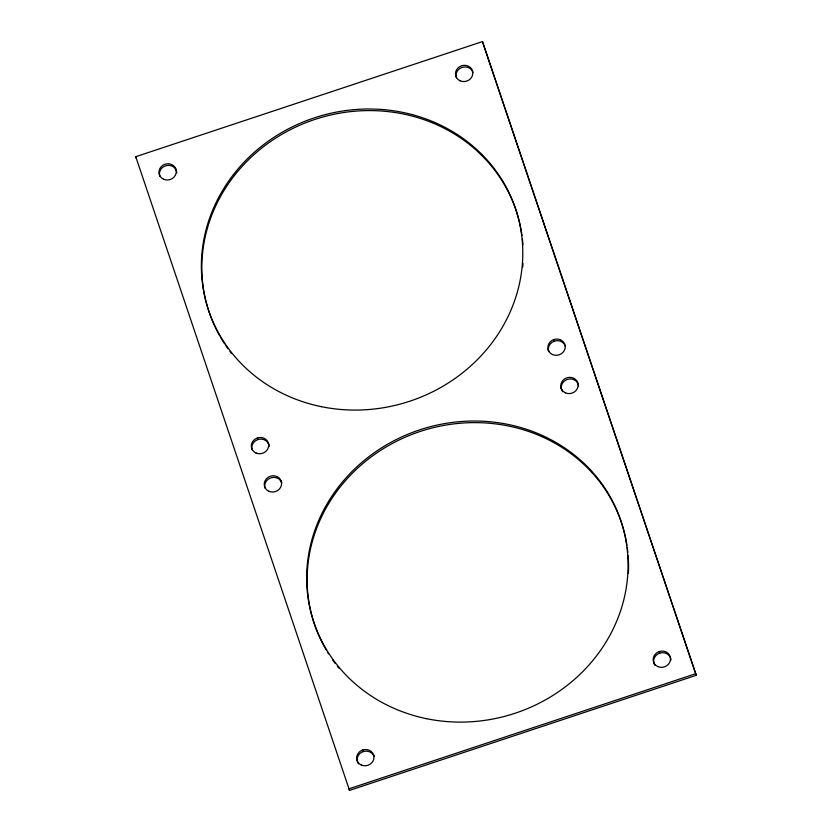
<?xml version="1.0" encoding="UTF-8"?>
<svg xmlns="http://www.w3.org/2000/svg" width="832" height="832" viewBox="0 0 832 832"><rect width="100%" height="100%" fill="white"/><g stroke="black" fill="none" stroke-linecap="round" stroke-linejoin="round"><path stroke-width="1.25" d="M135.751 156.697L482.466 41.6L696.249 675.303L349.534 790.4L135.751 156.697L136.23 158.288M695.77 673.712L349.055 788.809L349.534 790.4M696.249 675.303L482.466 41.6M659.246 651.56L659.724 653.162A8.736 8.081 -16.7 0 0 654.961 665.454M653.526 661.97L654.004 663.572M553.946 339.529L554.424 341.12A8.736 8.081 -16.7 0 0 548.714 351.53L548.236 349.939M561.153 388.222L561.631 389.823M373.589 754.905L374.067 756.496A8.736 8.081 -16.7 0 0 362.128 752.024A8.736 8.081 -16.7 0 0 358.426 763.89M362.71 749.996L363.189 751.598M281.216 481.156L281.694 482.747A8.736 8.081 -16.7 0 0 270.816 477.849A8.736 8.081 -16.7 0 0 265.106 488.259M268.289 442.874L268.767 444.465M257.41 437.965L257.889 439.556M175.916 169.125L176.394 170.716M659.724 653.162A8.736 8.081 -16.7 0 1 670.987 660.14M562.588 391.706A8.736 8.081 -16.7 0 1 567.341 379.413A8.736 8.081 -16.7 0 1 578.604 386.391M252.179 449.966A8.736 8.081 -16.7 0 1 259.002 439.265A8.736 8.081 -16.7 0 1 269.162 446.534M554.424 341.12A8.736 8.081 -16.7 0 1 565.302 346.029M456.342 77.782A8.736 8.081 -16.7 0 1 462.051 67.371A8.736 8.081 -16.7 0 1 472.93 72.28M159.806 176.228A8.736 8.081 -16.7 0 1 166.618 165.516A8.736 8.081 -16.7 0 1 176.779 172.796M219.742 335.889A161.699 149.5 -16.7 0 1 314.756 119.465A161.699 149.5 -16.7 0 1 521.976 235.56M522.402 239.013A161.699 149.5 -16.7 0 1 522.933 244.806M523.006 263.463A161.699 149.5 -16.7 0 1 522.735 266.958M231.39 353.35A161.699 149.5 -16.7 0 1 229.965 351.489M227.885 348.66A161.699 149.5 -16.7 0 1 225.878 345.79M224.588 343.845A161.699 149.5 -16.7 0 1 220.896 337.906M326.196 649.938A161.699 149.5 -16.7 0 1 412.963 434.023A161.699 149.5 -16.7 0 1 625.206 536.172M625.456 537.306A161.699 149.5 -16.7 0 1 626.933 545.293M627.266 547.591A161.699 149.5 -16.7 0 1 627.827 552.209M628.139 555.682A161.699 149.5 -16.7 0 1 628.42 573.154M338.874 668.127A161.699 149.5 -16.7 0 1 337.407 666.297M335.254 663.52A161.699 149.5 -16.7 0 1 332.498 659.745M328.619 653.921A161.699 149.5 -16.7 0 1 327.392 651.945M552.49 354.546A8.736 8.081 -16.7 0 0 565.209 346.507A8.736 8.081 -16.7 0 0 551.886 340.496A8.736 8.081 -16.7 0 0 552.49 354.546M565.406 392.829A8.736 8.081 -16.7 0 0 578.126 384.79A8.736 8.081 -16.7 0 0 564.803 378.789A8.736 8.081 -16.7 0 0 565.406 392.829M255.965 452.982A8.736 8.081 -16.7 0 0 268.684 444.943A8.736 8.081 -16.7 0 0 255.351 438.942A8.736 8.081 -16.7 0 0 255.965 452.982M268.882 491.275A8.736 8.081 -16.7 0 0 281.601 483.236A8.736 8.081 -16.7 0 0 268.278 477.225A8.736 8.081 -16.7 0 0 268.882 491.275M460.117 80.798A8.736 8.081 -16.7 0 0 472.836 72.758A8.736 8.081 -16.7 0 0 459.514 66.758A8.736 8.081 -16.7 0 0 460.117 80.798M361.254 765.014A8.736 8.081 -16.7 0 0 373.974 756.974A8.736 8.081 -16.7 0 0 360.651 750.974A8.736 8.081 -16.7 0 0 361.254 765.014M657.79 666.578A8.736 8.081 -16.7 0 0 670.509 658.538A8.736 8.081 -16.7 0 0 657.186 652.538A8.736 8.081 -16.7 0 0 657.79 666.578M163.582 179.234A8.736 8.081 -16.7 0 0 176.301 171.194A8.736 8.081 -16.7 0 0 162.978 165.194A8.736 8.081 -16.7 0 0 163.582 179.234M321.298 406.661A161.699 149.5 -16.7 0 0 517.098 213.564A161.699 149.5 -16.7 0 0 247.832 158.371A161.699 149.5 -16.7 0 0 321.298 406.661M426.598 718.692A161.699 149.5 -16.7 0 0 622.398 525.595A161.699 149.5 -16.7 0 0 353.122 470.402A161.699 149.5 -16.7 0 0 426.598 718.692"/></g></svg>
